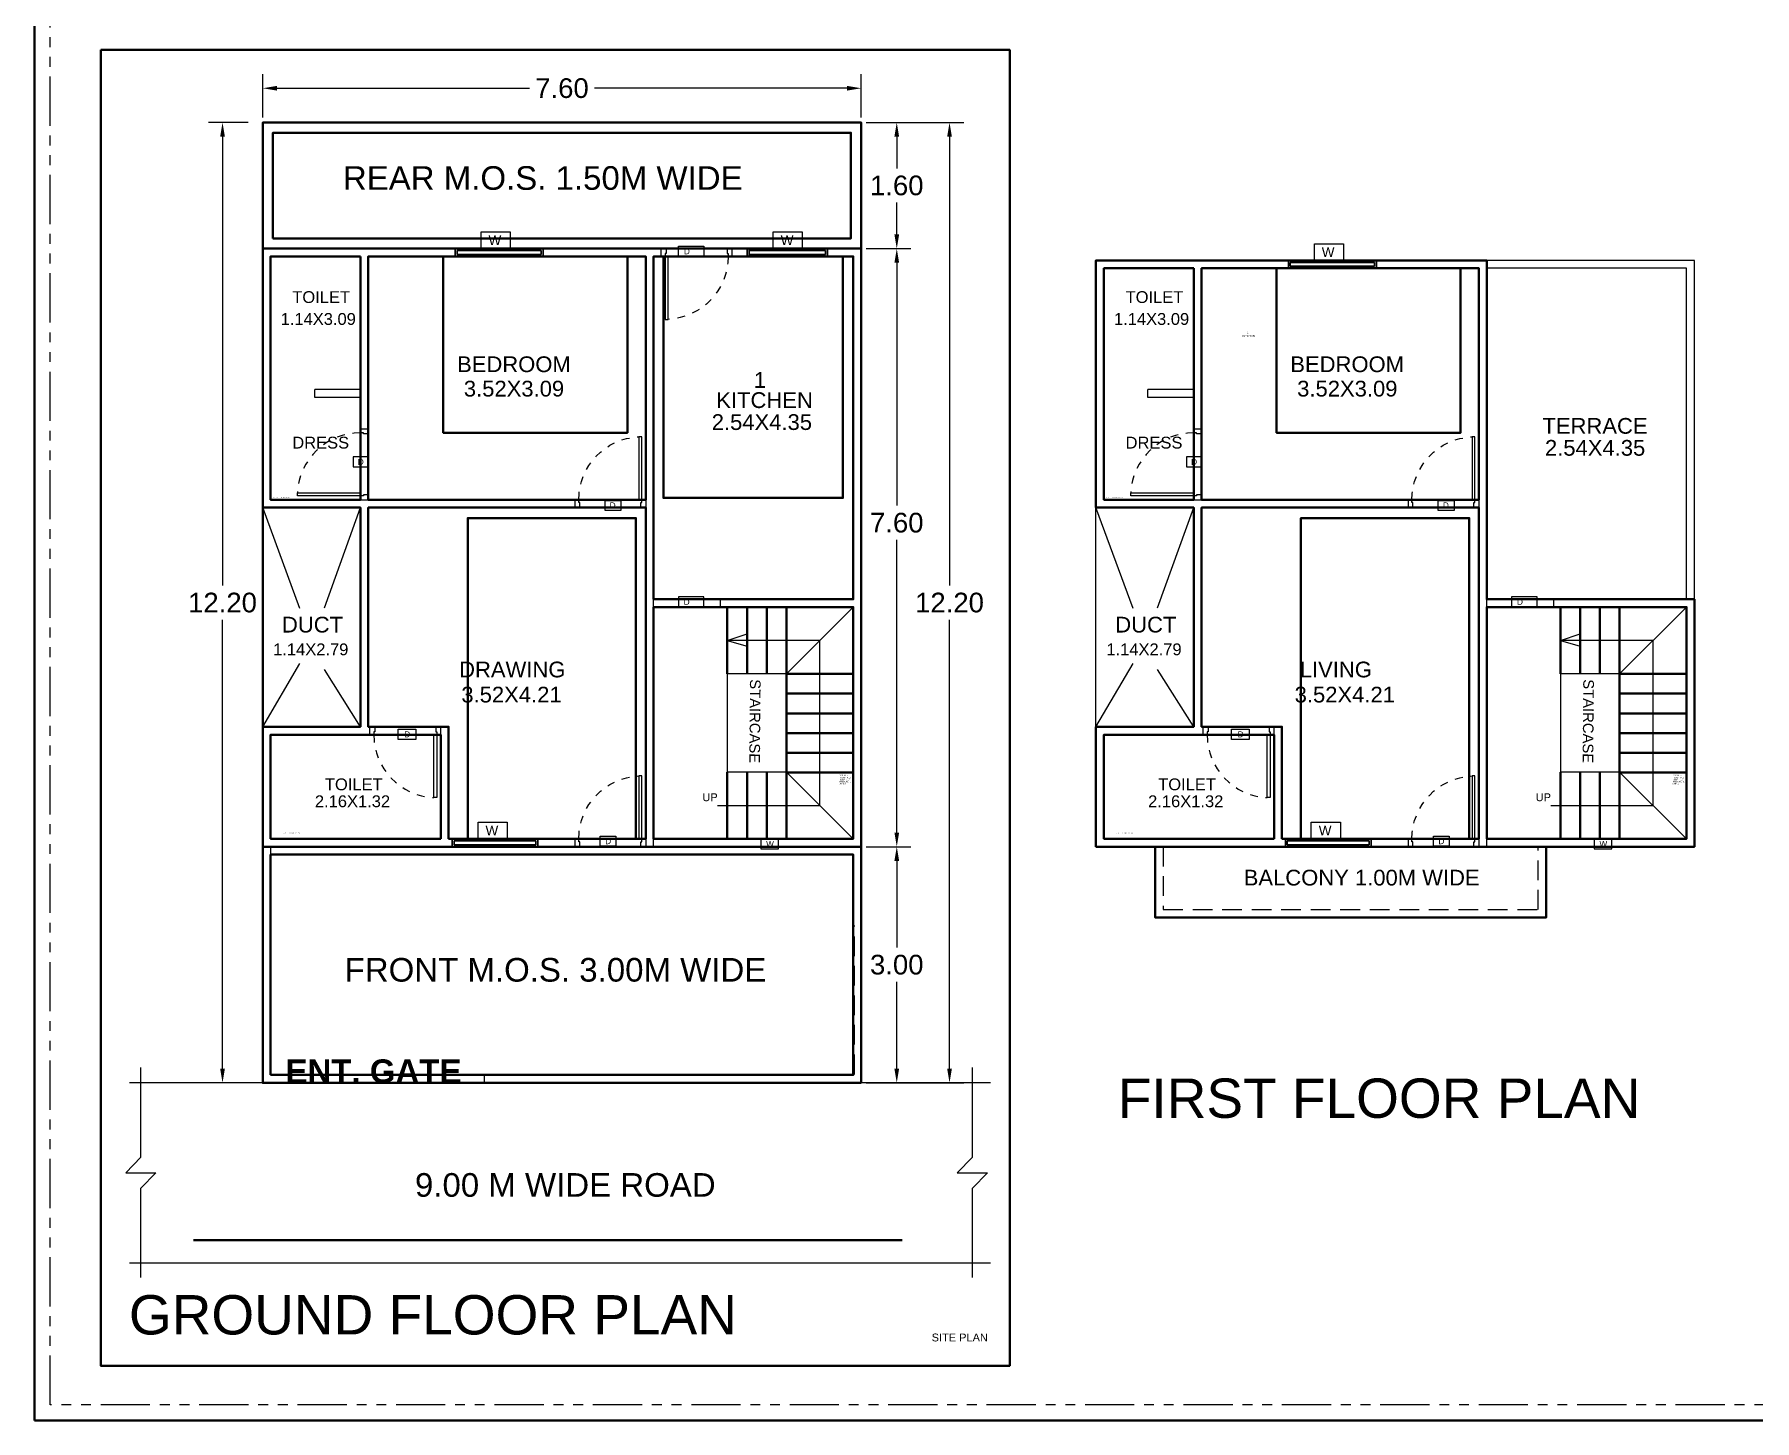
# Model space of a CAD drawing. Header units: inches. Extents: x 0 to 40.4, y 0 to 32.2.
# Drawn here: x 0 to 21.85, y 0 to 17.61 of the extents above; entities that cross this region are included whole.
import ezdxf
from ezdxf.enums import TextEntityAlignment as Align

# ---------------------------------------------------------------- set-up
doc = ezdxf.new("R2010")
doc.units = ezdxf.units.IN
doc.header["$MEASUREMENT"] = 0
for name, pattern in [('DASHED2', [0.375, 0.25, -0.125]), ('HIDDEN', [0.375, 0.25, -0.125]), ('PHANTOM2', [1.25, 0.625, -0.125, 0.125, -0.125, 0.125, -0.125])]:
    doc.linetypes.add(name, pattern=pattern)
doc.layers.get('DEFPOINTS').update_dxf_attribs({"lineweight": 25})
doc.layers.add('FLOOR-GROUND', color=7, linetype='Continuous', lineweight=50)
doc.layers.add('FLOOR01', color=7, linetype='Continuous', lineweight=50)
doc.styles.add('Arial-Bold', font='arialbd.ttf', dxfattribs={"height": 200})
doc.styles.add('JS - 1', font='verdana.ttf')
doc.styles.add('PreDCRFont', font='arial.ttf', dxfattribs={"height": 0.25})
doc.styles.get("Standard").update_dxf_attribs({"font": 'arial.ttf'})
doc.dimstyles.get("Standard").update_dxf_attribs({"dimtxt": 0.25, "dimasz": 0.18, "dimexe": 0.18, "dimexo": 0.0625, "dimgap": 0.09, "dimtad": 0, "dimtih": 1, "dimtoh": 1, "dimzin": 0, "dimdsep": 46, "dimtxsty": 'Standard', "dimcen": 0.09, "dimadec": 0, "dimazin": 0, "dimtfac": 1, "dimtofl": 0, "dimtmove": 0, "dimatfit": 3, "dimfxl": 1, "dimtolj": 1, "dimtzin": 0, "dimarcsym": 0})

# ---------------------------------------------------------------- blocks, each defined once
blk = doc.blocks.new('D-36s')
for points in [[(-34, 4), (-34, 36), (-32.5, 36), (-32.5, 4)], [(-33.5, 2.5), (-34, 2.5), (-34, 4), (-36, 4), (-36, 0), (-33.5, 0)], [(-2.5, 2.5), (-2, 2.5), (-2, 4), (0, 4), (0, 0), (-2.5, 0)]]:
    blk.add_lwpolyline(points, close=True)
at = {"linetype": 'HIDDEN'}
blk.add_arc((-34, 4), 32, 0, 87.31328, dxfattribs=at)
blk = doc.blocks.new('*D2')
at = {"color": 0, "lineweight": -2, "transparency": 16777216}
for p, q in [((2.716, 16.491), (2.209, 16.491)), ((2.389, 16.311), (2.389, 10.609)), ((2.389, 4.471), (2.389, 10.174)), ((2.716, 4.291), (2.209, 4.291))]:
    blk.add_line(p, q, dxfattribs=at)
at = {"color": 0, "transparency": 16777216}
for points in [[(2.359, 16.311), (2.419, 16.311), (2.389, 16.491)], [(2.359, 4.471), (2.419, 4.471), (2.389, 4.291)]]:
    blk.add_solid(points, dxfattribs=at)
at = {"layer": 'DEFPOINTS', "color": 0, "transparency": 16777216}
for p in [(2.389, 16.491), (2.778, 16.491), (2.778, 4.291)]:
    blk.add_point(p, dxfattribs=at)
at = {"color": 0, "transparency": 16777216, "insert": (2.389, 10.391), "char_height": 0.25, "attachment_point": 5}
blk.add_mtext('\\A1;12.20', dxfattribs=at)
blk = doc.blocks.new('*D3')
at = {"color": 0, "lineweight": -2, "transparency": 16777216}
for p, q in [((10.562, 16.491), (11.132, 16.491)), ((10.952, 16.311), (10.952, 15.908)), ((10.952, 15.069), (10.952, 15.473)), ((10.562, 14.889), (11.132, 14.889))]:
    blk.add_line(p, q, dxfattribs=at)
at = {"color": 0, "transparency": 16777216}
for points in [[(10.922, 16.311), (10.982, 16.311), (10.952, 16.491)], [(10.922, 15.069), (10.982, 15.069), (10.952, 14.889)]]:
    blk.add_solid(points, dxfattribs=at)
at = {"layer": 'DEFPOINTS', "color": 0, "transparency": 16777216}
for p in [(10.5, 16.491), (10.5, 14.889), (10.952, 14.889)]:
    blk.add_point(p, dxfattribs=at)
at = {"color": 0, "transparency": 16777216, "insert": (10.952, 15.69), "char_height": 0.25, "attachment_point": 5}
blk.add_mtext('\\A1;1.60', dxfattribs=at)
blk = doc.blocks.new('*D4')
at = {"color": 0, "lineweight": -2, "transparency": 16777216}
for p, q in [((10.562, 14.889), (11.132, 14.889)), ((10.952, 14.709), (10.952, 11.624)), ((10.952, 7.471), (10.952, 11.189)), ((10.562, 7.291), (11.132, 7.291))]:
    blk.add_line(p, q, dxfattribs=at)
at = {"color": 0, "transparency": 16777216}
for points in [[(10.922, 14.709), (10.982, 14.709), (10.952, 14.889)], [(10.922, 7.471), (10.982, 7.471), (10.952, 7.291)]]:
    blk.add_solid(points, dxfattribs=at)
at = {"layer": 'DEFPOINTS', "color": 0, "transparency": 16777216}
for p in [(10.5, 14.889), (10.5, 7.291), (10.952, 7.291)]:
    blk.add_point(p, dxfattribs=at)
at = {"color": 0, "transparency": 16777216, "insert": (10.952, 11.406), "char_height": 0.25, "attachment_point": 5}
blk.add_mtext('\\A1;7.60', dxfattribs=at)
blk = doc.blocks.new('*D5')
at = {"color": 0, "lineweight": -2, "transparency": 16777216}
for p, q in [((10.562, 7.291), (11.132, 7.291)), ((10.952, 7.111), (10.952, 6.009)), ((10.952, 4.471), (10.952, 5.574)), ((10.562, 4.291), (11.132, 4.291))]:
    blk.add_line(p, q, dxfattribs=at)
at = {"color": 0, "transparency": 16777216}
for points in [[(10.922, 7.111), (10.982, 7.111), (10.952, 7.291)], [(10.922, 4.471), (10.982, 4.471), (10.952, 4.291)]]:
    blk.add_solid(points, dxfattribs=at)
at = {"layer": 'DEFPOINTS', "color": 0, "transparency": 16777216}
for p in [(10.5, 7.291), (10.952, 7.291), (10.5, 4.291)]:
    blk.add_point(p, dxfattribs=at)
at = {"color": 0, "transparency": 16777216, "insert": (10.952, 5.791), "char_height": 0.25, "attachment_point": 5}
blk.add_mtext('\\A1;3.00', dxfattribs=at)
blk = doc.blocks.new('*D12')
at = {"color": 0, "lineweight": -2, "transparency": 16777216}
for p, q in [((10.562, 16.491), (11.802, 16.491)), ((11.622, 16.311), (11.622, 10.609)), ((11.622, 4.471), (11.622, 10.174)), ((10.562, 4.291), (11.802, 4.291))]:
    blk.add_line(p, q, dxfattribs=at)
at = {"color": 0, "transparency": 16777216}
for points in [[(11.592, 16.311), (11.652, 16.311), (11.622, 16.491)], [(11.592, 4.471), (11.652, 4.471), (11.622, 4.291)]]:
    blk.add_solid(points, dxfattribs=at)
at = {"layer": 'DEFPOINTS', "color": 0, "transparency": 16777216}
for p in [(10.5, 16.491), (11.622, 16.491), (10.5, 4.291)]:
    blk.add_point(p, dxfattribs=at)
at = {"color": 0, "transparency": 16777216, "insert": (11.622, 10.391), "char_height": 0.25, "attachment_point": 5}
blk.add_mtext('\\A1;12.20', dxfattribs=at)
blk = doc.blocks.new('*D14')
at = {"color": 0, "lineweight": -2, "transparency": 16777216}
for p, q in [((2.9, 16.554), (2.9, 17.106)), ((10.5, 16.554), (10.5, 17.106)), ((3.08, 16.926), (6.286, 16.926)), ((10.32, 16.926), (7.113, 16.926))]:
    blk.add_line(p, q, dxfattribs=at)
at = {"color": 0, "transparency": 16777216}
for points in [[(3.08, 16.956), (3.08, 16.896), (2.9, 16.926)], [(10.32, 16.956), (10.32, 16.896), (10.5, 16.926)]]:
    blk.add_solid(points, dxfattribs=at)
at = {"layer": 'DEFPOINTS', "color": 0, "transparency": 16777216}
for p in [(2.9, 16.926), (2.9, 16.491), (10.5, 16.491)]:
    blk.add_point(p, dxfattribs=at)
at = {"color": 0, "transparency": 16777216, "insert": (6.7, 16.926), "char_height": 0.25, "attachment_point": 5}
blk.add_mtext('\\A1;7.60', dxfattribs=at)

msp = doc.modelspace()

# ---------------------------------------------------------------- linework, layer by layer
at = {"color": 0}
for p, q in [((5.342, 14.889), (5.342, 14.789)), ((6.462, 14.889), (6.462, 14.789)), ((9.073, 14.889), (9.073, 14.789)), ((10.073, 14.889), (10.073, 14.789)), ((15.925, 14.739), (15.925, 14.639)), ((17.045, 14.739), (17.045, 14.639)), ((18.445, 14.739), (18.445, 10.435)), ((21.082, 14.739), (18.445, 14.739)), ((20.982, 14.639), (18.445, 14.639)), ((20.982, 10.435), (20.982, 14.639)), ((21.082, 10.435), (21.082, 14.739)), ((18.445, 10.435), (21.082, 10.435)), ((5.304, 7.391), (5.304, 7.291)), ((6.393, 7.391), (6.393, 7.291)), ((15.887, 7.391), (15.887, 7.291)), ((16.975, 7.391), (16.975, 7.291))]:
    msp.add_line(p, q, dxfattribs=at)
for p, q in [((4.14, 13.097), (3.56, 13.097)), ((3.56, 12.997), (3.56, 13.097)), ((4.14, 12.997), (3.56, 12.997)), ((14.723, 13.097), (14.142, 13.097)), ((14.142, 12.997), (14.142, 13.097)), ((14.723, 12.997), (14.142, 12.997)), ((3.373, 10.317), (2.9, 11.599)), ((4.14, 11.599), (3, 11.599)), ((3.683, 10.324), (4.14, 11.599)), ((4.14, 8.814), (4.14, 11.599)), ((13.955, 10.317), (13.482, 11.599)), ((13.482, 8.814), (13.482, 11.599)), ((14.723, 11.599), (13.582, 11.599)), ((14.265, 10.324), (14.723, 11.599)), ((14.723, 8.814), (14.723, 11.599)), ((7.863, 10.335), (7.863, 10.435)), ((8.714, 10.335), (8.714, 10.435)), ((9.55, 9.485), (10.4, 10.335)), ((18.445, 10.335), (18.445, 10.435)), ((19.296, 10.335), (19.296, 10.435)), ((20.132, 9.485), (20.982, 10.335)), ((2.9, 8.814), (3.373, 9.618)), ((13.482, 8.814), (13.955, 9.618)), ((4.14, 8.814), (3.683, 9.54)), ((9.55, 9.485), (8.8, 9.485)), ((14.723, 8.814), (14.265, 9.54)), ((20.132, 9.485), (19.382, 9.485)), ((3, 8.814), (4.14, 8.814)), ((13.582, 8.814), (14.723, 8.814)), ((9.55, 8.236), (8.8, 8.236)), ((9.55, 8.236), (8.8, 8.236)), ((10.4, 7.391), (9.55, 8.236)), ((20.132, 8.236), (19.382, 8.236)), ((20.132, 8.236), (19.382, 8.236)), ((20.982, 7.391), (20.132, 8.236)), ((7.863, 7.291), (7.863, 7.391)), ((18.445, 7.291), (18.445, 7.391)), ((1.352, 3.346), (1.352, 4.487)), ((11.912, 3.346), (11.912, 4.487)), ((12.144, 4.291), (1.209, 4.291)), ((1.161, 3.149), (1.352, 3.346)), ((11.721, 3.149), (11.912, 3.346)), ((1.161, 3.149), (1.543, 3.149)), ((1.543, 3.149), (1.352, 2.952)), ((11.721, 3.149), (12.103, 3.149)), ((12.103, 3.149), (11.912, 2.952)), ((1.352, 1.817), (1.352, 2.952)), ((11.912, 1.817), (11.912, 2.952)), ((1.209, 2.006), (12.144, 2.006))]:
    msp.add_line(p, q)
at = {"lineweight": -3}
for p, q in [((8.8, 9.485), (8.8, 8.236)), ((19.382, 9.485), (19.382, 8.236))]:
    msp.add_line(p, q, dxfattribs=at)
at = {"linetype": 'PHANTOM2'}
msp.add_lwpolyline([(0.2, 0.2), (0.2, 32.041), (40.218, 32.041), (40.218, 0.2)], close=True, dxfattribs=at)
at = {"color": 0}
for points in [[(5.672, 15.1), (6.041, 15.1), (6.041, 14.889), (5.672, 14.889)], [(9.383, 15.1), (9.752, 15.1), (9.752, 14.889), (9.383, 14.889)], [(5.342, 14.889), (6.462, 14.889), (6.462, 14.789), (5.342, 14.789)], [(5.342, 14.789), (6.462, 14.789), (6.462, 14.889), (5.342, 14.889)], [(5.367, 14.864), (6.437, 14.864), (6.437, 14.814), (5.367, 14.814)], [(5.367, 14.814), (6.437, 14.814), (6.437, 14.864), (5.367, 14.864)], [(8.18, 14.918), (8.502, 14.918), (8.502, 14.79), (8.18, 14.79)], [(9.053, 14.889), (10.073, 14.889), (10.073, 14.789), (9.053, 14.789)], [(9.053, 14.789), (10.073, 14.789), (10.073, 14.889), (9.053, 14.889)], [(9.078, 14.864), (10.048, 14.864), (10.048, 14.814), (9.078, 14.814)], [(9.078, 14.814), (10.048, 14.814), (10.048, 14.864), (9.078, 14.864)], [(16.255, 14.95), (16.624, 14.95), (16.624, 14.739), (16.255, 14.739)], [(15.925, 14.739), (17.045, 14.739), (17.045, 14.639), (15.925, 14.639)], [(15.925, 14.639), (17.045, 14.639), (17.045, 14.739), (15.925, 14.739)], [(15.95, 14.714), (17.02, 14.714), (17.02, 14.664), (15.95, 14.664)], [(15.95, 14.664), (17.02, 14.664), (17.02, 14.714), (15.95, 14.714)], [(4.048, 12.115), (4.248, 12.115), (4.248, 12.243), (4.048, 12.243)], [(14.631, 12.115), (14.831, 12.115), (14.831, 12.243), (14.631, 12.243)], [(7.247, 11.691), (7.447, 11.691), (7.447, 11.563), (7.247, 11.563)], [(17.829, 11.691), (18.029, 11.691), (18.029, 11.563), (17.829, 11.563)], [(8.178, 10.337), (8.5, 10.337), (8.5, 10.465), (8.178, 10.465)], [(18.761, 10.337), (19.083, 10.337), (19.083, 10.465), (18.761, 10.465)], [(4.845, 8.654), (4.62, 8.654), (4.62, 8.782), (4.845, 8.782)], [(15.427, 8.654), (15.202, 8.654), (15.202, 8.782), (15.427, 8.782)], [(5.634, 7.602), (6.003, 7.602), (6.003, 7.391), (5.634, 7.391)], [(16.216, 7.602), (16.586, 7.602), (16.586, 7.391), (16.216, 7.391)], [(5.304, 7.391), (6.393, 7.391), (6.393, 7.291), (5.304, 7.291)], [(5.304, 7.291), (6.393, 7.291), (6.393, 7.391), (5.304, 7.391)], [(5.329, 7.366), (6.368, 7.366), (6.368, 7.316), (5.329, 7.316)], [(5.329, 7.316), (6.368, 7.316), (6.368, 7.366), (5.329, 7.366)], [(7.386, 7.296), (7.186, 7.296), (7.186, 7.425), (7.386, 7.425)], [(9.225, 7.263), (9.45, 7.263), (9.45, 7.391), (9.225, 7.391)], [(15.887, 7.391), (16.975, 7.391), (16.975, 7.291), (15.887, 7.291)], [(15.887, 7.291), (16.975, 7.291), (16.975, 7.391), (15.887, 7.391)], [(15.912, 7.366), (16.95, 7.366), (16.95, 7.316), (15.912, 7.316)], [(15.912, 7.316), (16.95, 7.316), (16.95, 7.366), (15.912, 7.366)], [(17.968, 7.296), (17.768, 7.296), (17.768, 7.425), (17.968, 7.425)], [(19.808, 7.263), (20.033, 7.263), (20.033, 7.391), (19.808, 7.391)]]:
    msp.add_lwpolyline(points, close=True, dxfattribs=at)
for points in [[(8.675, 7.814), (9.975, 7.814), (9.975, 9.91), (8.8, 9.91)], [(8.8, 9.91), (9.05, 9.997)], [(8.8, 9.91), (9.05, 9.839)], [(19.258, 7.814), (20.557, 7.814), (20.557, 9.91), (19.382, 9.91)], [(19.382, 9.91), (19.632, 9.997)], [(19.382, 9.91), (19.632, 9.839)]]:
    msp.add_lwpolyline(points)
at = {"linetype": 'HIDDEN'}
msp.add_lwpolyline([(3, 7.281), (3, 4.301), (5.718, 4.301), (5.718, 4.401), (10.417, 4.401), (10.417, 6.291)], dxfattribs=at)
at = {"linetype": 'DASHED2', "lineweight": -3}
msp.add_lwpolyline([(14.335, 7.291), (14.335, 6.491), (19.099, 6.491), (19.099, 7.291)], close=True, dxfattribs=at)
at = {"layer": 'FLOOR-GROUND', "color": 6}
msp.add_line((2.9, 4.291), (2.9, 16.491), dxfattribs=at)
at = {"layer": 'FLOOR-GROUND', "color": 3}
msp.add_line((2.9, 16.491), (10.5, 16.491), dxfattribs=at)
at = {"layer": 'FLOOR-GROUND', "color": 2}
msp.add_line((10.5, 16.491), (10.5, 4.291), dxfattribs=at)
at = {"layer": 'FLOOR-GROUND', "color": 191}
for p, q in [((8.8, 10.335), (8.8, 9.485)), ((9.05, 10.335), (9.05, 9.485)), ((9.3, 10.335), (9.3, 9.485)), ((9.55, 9.856), (9.55, 8.236)), ((9.55, 9.485), (10.4, 9.485)), ((9.55, 9.235), (10.4, 9.235)), ((9.55, 8.985), (10.4, 8.985)), ((9.55, 8.735), (10.4, 8.735)), ((9.55, 8.485), (10.4, 8.485)), ((8.8, 8.236), (8.8, 7.391)), ((9.05, 8.236), (9.05, 7.391)), ((9.3, 8.236), (9.3, 7.391)), ((9.55, 8.236), (9.55, 7.391)), ((9.55, 8.235), (10.4, 8.235))]:
    msp.add_line(p, q, dxfattribs=at)
at = {"layer": 'FLOOR-GROUND', "color": 4}
msp.add_line((10.5, 4.291), (2.9, 4.291), dxfattribs=at)
at = {"layer": 'FLOOR-GROUND', "color": 41}
msp.add_line((11.02, 2.293), (2.021, 2.293), dxfattribs=at)
at = {"layer": 'FLOOR-GROUND', "color": 61}
msp.add_lwpolyline([(0, 0), (40.418, 0), (40.418, 32.241), (0, 32.241)], close=True, dxfattribs=at)
at = {"layer": 'FLOOR-GROUND', "color": 141}
msp.add_lwpolyline([(0.842, 17.413), (12.386, 17.413), (12.386, 0.696), (0.842, 0.696)], close=True, dxfattribs=at)
at = {"layer": 'FLOOR-GROUND', "color": 7}
msp.add_lwpolyline([(10.5, 4.291), (2.9, 4.291), (2.9, 16.491), (10.5, 16.491)], close=True, dxfattribs=at)
at = {"layer": 'FLOOR-GROUND', "color": 20}
for points in [[(3.03, 15.019), (10.37, 15.019), (10.37, 16.361), (3.03, 16.361)], [(3, 4.391), (10.4, 4.391), (10.4, 7.191), (3, 7.191)]]:
    msp.add_lwpolyline(points, close=True, dxfattribs=at)
at = {"layer": 'FLOOR-GROUND', "color": 10}
msp.add_lwpolyline([(2.9, 7.291), (10.5, 7.291), (10.5, 14.889), (2.9, 14.889), (2.9, 11.599), (4.14, 11.599), (4.14, 8.814), (2.9, 8.814)], close=True, dxfattribs=at)
at = {"layer": 'FLOOR-GROUND', "color": 230}
msp.add_lwpolyline([(2.9, 7.291), (10.5, 7.291), (10.5, 14.889), (2.9, 14.889), (2.9, 11.599), (4.14, 11.599), (4.14, 8.814), (2.9, 8.814)], close=True, dxfattribs=at)
at = {"layer": 'FLOOR-GROUND', "color": 181}
msp.add_lwpolyline([(2.9, 7.291), (10.5, 7.291), (10.5, 14.889), (2.9, 14.889), (2.9, 11.599), (4.14, 11.599), (4.14, 8.814), (2.9, 8.814)], close=True, dxfattribs=at)
at = {"layer": 'FLOOR-GROUND', "color": 81}
for points in [[(4.14, 14.789), (3, 14.789), (3, 11.699), (4.14, 11.699)], [(5.16, 7.391), (3, 7.391), (3, 8.714), (5.16, 8.714)]]:
    msp.add_lwpolyline(points, close=True, dxfattribs=at)
at = {"layer": 'FLOOR-GROUND', "color": 150}
for points in [[(4.24, 11.699), (7.763, 11.699), (7.763, 14.789), (4.24, 14.789)], [(7.863, 10.435), (10.4, 10.435), (10.4, 14.789), (7.863, 14.789)], [(5.26, 7.391), (7.763, 7.391), (7.763, 11.599), (4.24, 11.599), (4.24, 8.814), (5.26, 8.814)]]:
    msp.add_lwpolyline(points, close=True, dxfattribs=at)
at = {"layer": 'FLOOR-GROUND', "color": 103}
for points in [[(5.193, 14.789), (5.193, 12.549), (7.531, 12.549), (7.531, 14.789)], [(7.988, 14.789), (7.988, 11.722), (10.268, 11.722), (10.268, 14.789)], [(7.639, 7.391), (7.639, 11.466), (5.503, 11.466), (5.503, 7.391)]]:
    msp.add_lwpolyline(points, close=True, dxfattribs=at)
at = {"layer": 'FLOOR-GROUND', "color": 115}
msp.add_lwpolyline([(10.4, 10.335), (10.4, 7.391), (7.863, 7.391), (7.863, 10.335)], close=True, dxfattribs=at)
at = {"layer": 'FLOOR-GROUND', "color": 223}
msp.add_lwpolyline([(10.4, 7.391), (10.4, 10.335), (9.55, 10.335), (9.55, 7.391)], close=True, dxfattribs=at)
at = {"layer": 'FLOOR-GROUND', "color": 96}
msp.add_lwpolyline([(2.9, 4.291), (10.5, 4.291)], dxfattribs=at)
at = {"layer": 'FLOOR01', "color": 191}
for p, q in [((19.382, 10.335), (19.382, 9.485)), ((19.632, 10.335), (19.632, 9.485)), ((19.882, 10.335), (19.882, 9.485)), ((20.132, 9.856), (20.132, 8.236)), ((20.132, 9.485), (20.982, 9.485)), ((20.132, 9.235), (20.982, 9.235)), ((20.132, 8.985), (20.982, 8.985)), ((20.132, 8.735), (20.982, 8.735)), ((20.132, 8.485), (20.982, 8.485)), ((19.382, 8.236), (19.382, 7.391)), ((19.632, 8.236), (19.632, 7.391)), ((19.882, 8.236), (19.882, 7.391)), ((20.132, 8.236), (20.132, 7.391)), ((20.132, 8.235), (20.982, 8.235))]:
    msp.add_line(p, q, dxfattribs=at)
at = {"layer": 'FLOOR01', "color": 230}
msp.add_lwpolyline([(13.482, 7.291), (21.082, 7.291), (21.082, 10.435), (18.445, 10.435), (18.445, 14.739), (13.482, 14.739), (13.482, 11.599), (14.723, 11.599), (14.723, 8.814), (13.482, 8.814)], close=True, dxfattribs=at)
at = {"layer": 'FLOOR01', "color": 181}
msp.add_lwpolyline([(13.482, 7.291), (21.082, 7.291), (21.082, 10.435), (18.445, 10.435), (18.445, 14.739), (13.482, 14.739), (13.482, 11.599), (14.723, 11.599), (14.723, 8.814), (13.482, 8.814)], close=True, dxfattribs=at)
at = {"layer": 'FLOOR01', "color": 81}
for points in [[(14.723, 14.639), (13.582, 14.639), (13.582, 11.699), (14.723, 11.699)], [(15.743, 7.391), (13.582, 7.391), (13.582, 8.714), (15.743, 8.714)]]:
    msp.add_lwpolyline(points, close=True, dxfattribs=at)
at = {"layer": 'FLOOR01', "color": 150}
for points in [[(14.823, 11.699), (18.345, 11.699), (18.345, 14.639), (14.823, 14.639)], [(15.843, 7.391), (18.345, 7.391), (18.345, 11.599), (14.823, 11.599), (14.823, 8.814), (15.843, 8.814)]]:
    msp.add_lwpolyline(points, close=True, dxfattribs=at)
at = {"layer": 'FLOOR01', "color": 103}
for points in [[(15.776, 14.639), (15.776, 12.549), (18.113, 12.549), (18.113, 14.639)], [(18.222, 7.391), (18.222, 11.466), (16.085, 11.466), (16.085, 7.391)]]:
    msp.add_lwpolyline(points, close=True, dxfattribs=at)
at = {"layer": 'FLOOR01', "color": 115}
msp.add_lwpolyline([(20.982, 10.335), (20.982, 7.391), (18.445, 7.391), (18.445, 10.335)], close=True, dxfattribs=at)
at = {"layer": 'FLOOR01', "color": 223}
msp.add_lwpolyline([(20.982, 7.391), (20.982, 10.335), (20.132, 10.335), (20.132, 7.391)], close=True, dxfattribs=at)
at = {"layer": 'FLOOR01', "color": 35}
msp.add_lwpolyline([(14.235, 7.291), (14.235, 6.391), (19.199, 6.391), (19.199, 7.291)], close=True, dxfattribs=at)

# ---------------------------------------------------------------- block references
at = {"color": 0, "yscale": 0.0249999999999987, "zscale": 0.0249999999999987}
for p, xscale, rotation in [((8.86, 14.889), -0.0249999999999987, 180), ((4.24, 12.599), 0.0249999999999987, 90), ((14.823, 12.599), 0.0249999999999987, 90), ((4.26, 8.814), 0.0249999999999987, 180), ((14.843, 8.814), 0.0249999999999987, 180)]:
    msp.add_blockref('D-36s', p, dxfattribs=dict(at, xscale=xscale, rotation=rotation))
at = {"color": 0, "xscale": -0.0249999999999987, "yscale": 0.0249999999999987, "zscale": 0.0249999999999987}
for p in [(6.863, 11.599), (17.445, 11.599), (6.863, 7.291), (17.445, 7.291)]:
    msp.add_blockref('D-36s', p, dxfattribs=at)

# ---------------------------------------------------------------- texts
for s, height, style, p in [('REAR M.O.S. 1.50M WIDE', 0.3, 'PreDCRFont', (3.918, 15.636)), ('FRONT M.O.S. 3.00M WIDE', 0.3, 'PreDCRFont', (3.94, 5.577)), ('ENT. GATE', 0.3, 'Arial-Bold', (3.189, 4.289)), ('9.00 M WIDE ROAD', 0.3, 'PreDCRFont', (4.833, 2.844)), ('GROUND FLOOR PLAN', 0.5, 'PreDCRFont', (1.2, 1.094))]:
    msp.add_text(s, height=height, dxfattribs=dict(style=style)).set_placement(p)
at = {"color": 0}
for s, height, p in [('W', 0.123, (5.767, 14.933)), ('D', 0.075, (8.248, 14.817)), ('W', 0.123, (9.478, 14.933)), ('W', 0.123, (16.349, 14.783)), ('TOILET', 0.15, (3.275, 14.198)), ('TOILET', 0.15, (13.858, 14.198)), ('1.14X3.09', 0.15, (3.127, 13.92)), ('1.14X3.09', 0.15, (13.71, 13.92)), ('BEDROOM', 0.2, (5.368, 13.32)), ('BEDROOM', 0.2, (15.95, 13.32)), ('3.52X3.09', 0.2, (5.454, 13.01)), ('3.52X3.09', 0.2, (16.037, 13.01)), ('2.54X4.35', 0.2, (8.602, 12.585)), ('TERRACE', 0.2, (19.152, 12.537)), ('DRESS', 0.15, (3.275, 12.349)), ('DRESS', 0.15, (13.858, 12.349)), ('2.54X4.35', 0.2, (19.184, 12.258)), ('D', 0.075, (4.107, 12.142)), ('D', 0.075, (14.69, 12.142)), ('D', 0.075, (7.306, 11.59)), ('D', 0.075, (17.888, 11.59)), ('D', 0.075, (8.246, 10.364)), ('D', 0.075, (18.829, 10.364)), ('DUCT', 0.2, (3.144, 10.012)), ('DUCT', 0.2, (13.727, 10.012)), ('1.14X2.79', 0.15, (3.032, 9.723)), ('1.14X2.79', 0.15, (13.614, 9.723)), ('DRAWING', 0.2, (5.394, 9.442)), ('LIVING', 0.2, (16.07, 9.442)), ('3.52X4.21', 0.2, (5.422, 9.123)), ('3.52X4.21', 0.2, (16.005, 9.123)), ('D', 0.075, (4.698, 8.681)), ('D', 0.075, (15.281, 8.681)), ('TOILET', 0.15, (3.689, 8.008)), ('TOILET', 0.15, (14.272, 8.008)), ('2.16X1.32', 0.15, (3.562, 7.793)), ('UP', 0.1, (8.483, 7.869)), ('2.16X1.32', 0.15, (14.144, 7.793)), ('UP', 0.1, (19.066, 7.869)), ('W', 0.123, (5.729, 7.435)), ('W', 0.123, (16.311, 7.435)), ('D', 0.075, (7.249, 7.323)), ('W', 0.075, (9.293, 7.29)), ('D', 0.075, (17.831, 7.323)), ('W', 0.075, (19.876, 7.29)), ('BALCONY 1.00M WIDE', 0.2, (15.358, 6.798))]:
    msp.add_text(s, height=height, dxfattribs=at).set_placement(p)
at = {"lineweight": -3}
for p in [(9.151, 8.885), (19.734, 8.885)]:
    msp.add_text('STAIRCASE', height=0.1346, rotation=269.5412, dxfattribs=at).set_placement(p, align=Align.MIDDLE_CENTER)
at = {"lineweight": 30, "style": 'PreDCRFont'}
msp.add_text('FIRST FLOOR PLAN ', height=0.5, dxfattribs=at).set_placement((13.759, 3.846))
at = {"layer": 'FLOOR-GROUND', "color": 230}
for s, p in [('1', (9.136, 13.12)), ('KITCHEN', (8.66, 12.864))]:
    msp.add_text(s, height=0.2, dxfattribs=at).set_placement(p)
at = {"layer": 'FLOOR-GROUND', "color": 81, "style": 'PreDCRFont'}
for p in [(3.024, 11.725), (3.155, 7.46)]:
    msp.add_text('COMBINED BATHROOM AND WC ', height=0.01, dxfattribs=at).set_placement(p)
at = {"layer": 'FLOOR-GROUND', "color": 115, "style": 'JS - 1'}
for s, height, p in [('STAIR-1', 0.0147, (10.223, 8.085)), ('TREAD - 0.25', 0.01573, (10.225, 8.161)), ('RISER - 0.17', 0.01573, (10.224, 8.136)), ('HANDRAIL - 1', 0.01573, (10.225, 8.11)), ('WIDTH - 1', 0.0157, (10.227, 8.191))]:
    msp.add_text(s, height=height, dxfattribs=at).set_placement(p)
at = {"layer": 'FLOOR-GROUND', "color": 141, "style": 'PreDCRFont'}
msp.add_text('SITE PLAN', height=0.1, dxfattribs=at).set_placement((11.395, 1.006))
at = {"layer": 'FLOOR01', "color": 230}
for s, p in [('KITCHEN', (15.342, 13.766)), ('1', (15.398, 13.808))]:
    msp.add_text(s, height=0.0259, dxfattribs=at).set_placement(p)
at = {"layer": 'FLOOR01', "color": 81, "style": 'PreDCRFont'}
for p in [(13.607, 11.725), (13.738, 7.46)]:
    msp.add_text('COMBINED BATHROOM AND WC ', height=0.01, dxfattribs=at).set_placement(p)
at = {"layer": 'FLOOR01', "color": 115, "style": 'JS - 1'}
for s, height, p in [('STAIR-1', 0.0147, (20.805, 8.085)), ('TREAD - 0.25', 0.01573, (20.808, 8.161)), ('RISER - 0.17', 0.01573, (20.807, 8.136)), ('HANDRAIL - 1', 0.01573, (20.807, 8.11)), ('WIDTH - 1', 0.0157, (20.81, 8.191))]:
    msp.add_text(s, height=height, dxfattribs=at).set_placement(p)

# ---------------------------------------------------------------- dimensions: what is measured, and where the dimension line sits
at = {"color": 7}
dim = msp.add_linear_dim(base=(2.9, 16.926), p1=(10.5, 16.491), p2=(2.9, 16.491), dimstyle='Standard', dxfattribs=at)
dim.commit()
dim.dimension.update_dxf_attribs({"geometry": '*D14', "text_midpoint": (6.7, 16.926)})
for p1, p2, distance, picture, middle in [((2.778, 4.291), (2.778, 16.491), 0.389, '*D2', (2.389, 10.391)), ((10.5, 16.491), (10.5, 14.889), 0.452, '*D3', (10.952, 15.69)), ((10.5, 4.291), (10.5, 7.291), -0.453, '*D5', (10.952, 5.791))]:
    dim = msp.add_aligned_dim(p1=p1, p2=p2, distance=distance, dimstyle='Standard', dxfattribs=at)
    dim.commit()
    dim.dimension.update_dxf_attribs({"geometry": picture, "text_midpoint": middle})
dim = msp.add_linear_dim(base=(11.622, 16.491), p1=(10.5, 4.291), p2=(10.5, 16.491), angle=90, dimstyle='Standard', dxfattribs=at)
dim.commit()
dim.dimension.update_dxf_attribs({"geometry": '*D12', "text_midpoint": (11.622, 10.391)})
dim = msp.add_linear_dim(base=(10.952, 7.291), p1=(10.5, 14.889), p2=(10.5, 7.291), angle=270, dimstyle='Standard', dxfattribs=at)
dim.commit()
dim.dimension.update_dxf_attribs({"geometry": '*D4', "text_midpoint": (10.952, 11.406), "dimtype": 161})

doc.saveas('drawing.dxf')
